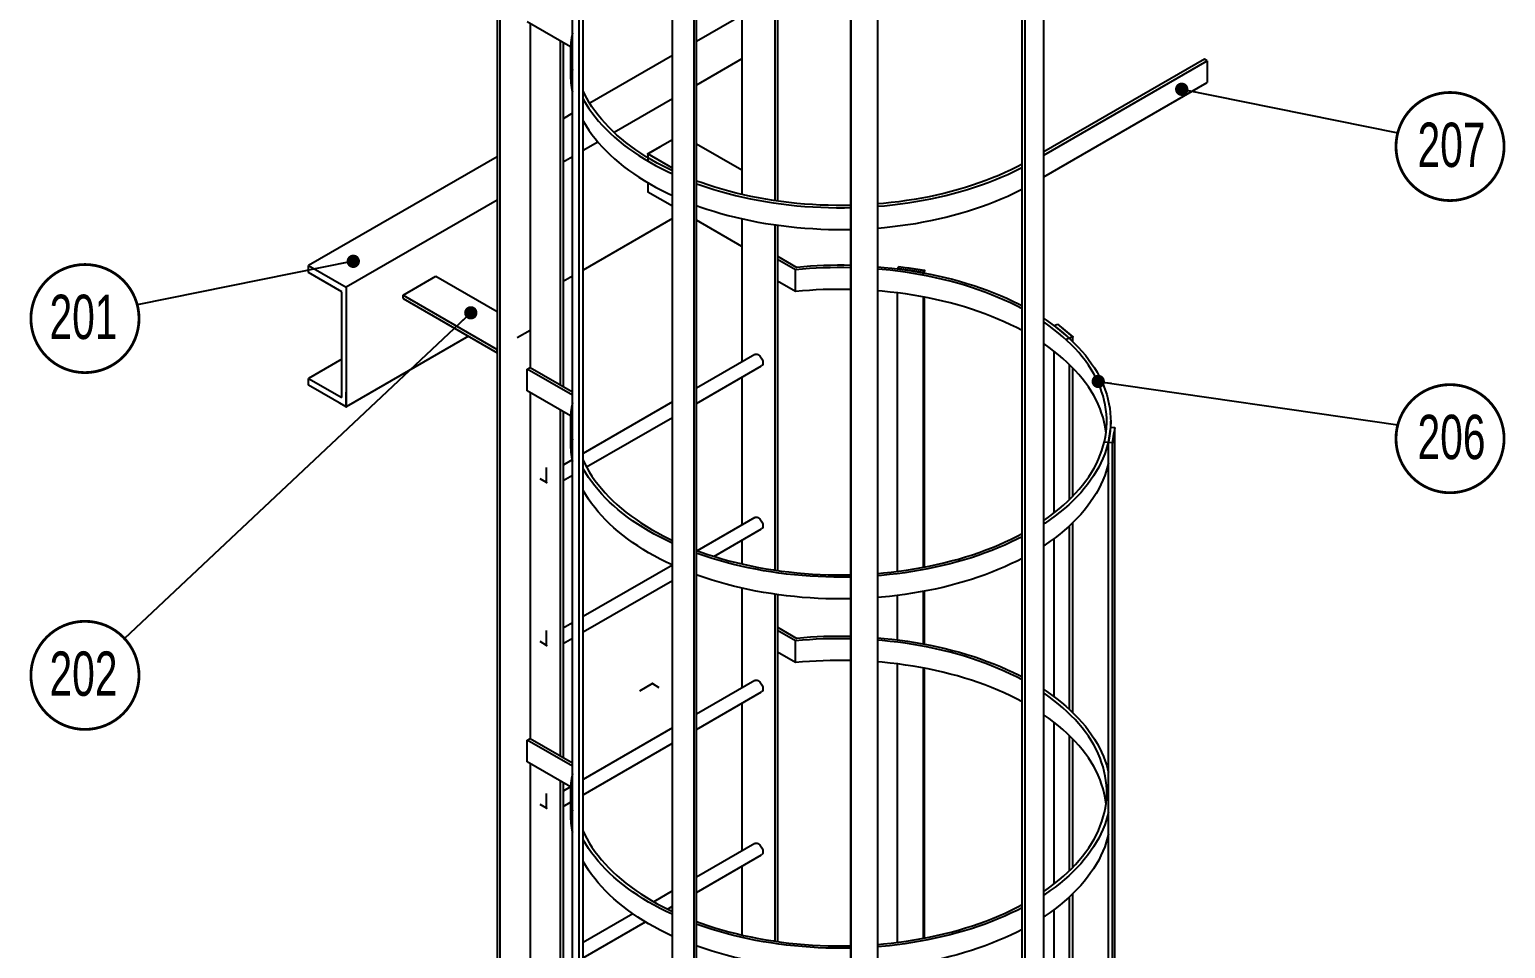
# Model space of a CAD drawing. Header units: millimetres. Extents: x 0 to 16187, y -20471 to 6290.
# Drawn here: x 10979.2 to 11145.6, y 3204.4 to 3308 of the extents above; entities that cross this region are included whole.
import ezdxf
from ezdxf.enums import TextEntityAlignment as Align

# ---------------------------------------------------------------- set-up
doc = ezdxf.new("R2010")
doc.units = ezdxf.units.MM
doc.header["$PDSIZE"] = -1
doc.styles.add('SLDTEXTSTYLE2', font='TXT', dxfattribs={"width": 0.686449})
doc.dimstyles.new('AM_ISO$7', dxfattribs={"dimtxt": 3.5, "dimasz": 3.5, "dimexe": 1, "dimexo": 1, "dimgap": 1.5, "dimtad": 1, "dimtoh": 1, "dimdsep": 46, "dimtxsty": 'Standard', "dimcen": 0, "dimclrd": 1, "dimclre": 1, "dimclrt": 1, "dimadec": 0, "dimazin": 2, "dimtp": 0.1, "dimtm": 0.1, "dimtfac": 0.71, "dimtdec": 3, "dimtmove": 0, "dimatfit": 3, "dimfxl": 1, "dimlwd": -1, "dimlwe": -1, "dimarcsym": 1})

msp = doc.modelspace()

# ---------------------------------------------------------------- linework, layer by layer
at = {"color": 7, "linetype": 'Continuous', "lineweight": 25}
for p, q in [((11031.92082, 3358.14998), (11031.92082, 3038.47425)), ((11032.23902, 3357.96628), (11032.23902, 3038.29056)), ((11040.39958, 3173.95554), (11040.39958, 3350.08339)), ((11041.17604, 3172.28269), (11041.17604, 3348.41054)), ((11041.6107, 3172.34993), (11041.6107, 3348.47778)), ((11093.54518, 3165.73478), (11093.54518, 3341.86263)), ((11051.68268, 3163.62047), (11051.68268, 3339.74832)), ((11091.10566, 3164.69386), (11091.10566, 3340.82171)), ((11091.42385, 3164.51017), (11091.42385, 3340.63802)), ((11054.14013, 3162.62711), (11054.14013, 3338.75496)), ((11054.39824, 3162.83991), (11054.39824, 3338.96776)), ((11071.79452, 3160.14899), (11071.79452, 3336.27684)), ((11071.83374, 3159.8902), (11071.83374, 3336.01805)), ((11074.82232, 3160.04114), (11074.82232, 3336.16899)), ((11059.49798, 3335.05372), (11059.49798, 3289.40274)), ((11063.21029, 3334.36635), (11063.21029, 3288.70392)), ((11063.52849, 3334.32122), (11063.52849, 3288.65807)), ((11035.31493, 3308.91231), (11040.20305, 3306.09045)), ((11035.63313, 3308.72861), (11035.63313, 3269.90204)), ((11058.64946, 3309.09099), (11054.39824, 3306.63682)), ((11039.02724, 3306.76923), (11039.02724, 3267.94266)), ((11039.34544, 3306.58554), (11039.34544, 3267.75897)), ((11040.18492, 3305.48379), (11040.18492, 3303.03417)), ((11051.68268, 3305.06915), (11042.3638, 3299.68948)), ((11059.49798, 3304.68239), (11054.39824, 3301.73837)), ((11111.65064, 3304.66942), (11093.54518, 3294.21736)), ((11093.54518, 3293.84997), (11111.96884, 3304.48573)), ((11111.96884, 3304.48573), (11111.65064, 3304.66942)), ((11111.96884, 3304.48573), (11111.96884, 3302.03611)), ((11093.54518, 3291.40035), (11111.96884, 3302.03611)), ((11051.68268, 3300.17071), (11045.11496, 3296.37925)), ((11040.39958, 3298.55556), (11039.34544, 3297.94702)), ((11043.27577, 3295.3175), (11041.6107, 3294.35628)), ((11051.68268, 3295.57766), (11048.89138, 3293.96628)), ((11059.49798, 3292.12937), (11054.39824, 3295.07338)), ((11031.92082, 3293.66088), (11010.65458, 3281.38414)), ((11040.39958, 3293.65711), (11039.34544, 3293.04857)), ((11051.68268, 3292.3549), (11048.89138, 3293.96628)), ((11048.89138, 3293.96628), (11048.89138, 3293.55167)), ((11048.89138, 3290.72803), (11048.89138, 3289.67945)), ((11051.68268, 3288.06807), (11048.89138, 3289.67945)), ((11031.92082, 3288.76243), (11014.89722, 3278.93492)), ((11051.68268, 3286.69778), (11041.6107, 3280.88336)), ((11059.49798, 3283.55638), (11054.39824, 3286.5004)), ((11059.49798, 3286.67367), (11059.49798, 3270.52113)), ((11059.49798, 3286.67367), (11059.49798, 3283.55638)), ((11063.21029, 3285.98631), (11063.21029, 3247.06034)), ((11063.52849, 3285.94117), (11063.52849, 3247.01449)), ((11010.65458, 3280.61863), (11010.65458, 3281.38414)), ((11010.65458, 3281.38414), (11014.89722, 3278.93492)), ((11063.52849, 3282.45431), (11065.72158, 3281.18827)), ((11065.56728, 3280.90996), (11063.52849, 3282.08693)), ((11077.06707, 3281.04377), (11077.18354, 3281.2947)), ((11077.06707, 3281.02196), (11077.06707, 3281.04377)), ((11079.96484, 3280.59553), (11077.06707, 3281.04377)), ((11077.18354, 3281.2947), (11080.08131, 3280.84646)), ((11014.41993, 3278.44495), (11010.65458, 3280.61863)), ((11021.31422, 3278.04633), (11025.02653, 3280.1894)), ((11025.02653, 3280.1894), (11031.92082, 3276.20941)), ((11040.39958, 3280.18419), (11039.34544, 3279.57565)), ((11065.56728, 3278.46034), (11063.52849, 3279.63731)), ((11065.56728, 3278.46034), (11065.56728, 3280.90996)), ((11080.08131, 3280.84646), (11079.96484, 3280.59553)), ((11079.96484, 3280.57314), (11079.96484, 3280.59553)), ((11080.08131, 3280.55135), (11080.08131, 3280.84646)), ((11014.41993, 3266.50304), (11014.41993, 3278.44495)), ((11014.89722, 3278.93492), (11014.89722, 3265.46199)), ((11021.31422, 3278.04633), (11031.92082, 3271.92327)), ((11021.31422, 3277.67888), (11021.31422, 3278.04633)), ((11021.31422, 3277.67888), (11031.92082, 3271.55582)), ((11077.06707, 3246.92432), (11077.06707, 3278.30647)), ((11079.96484, 3247.3804), (11079.96484, 3277.8504)), ((11080.08131, 3247.40255), (11080.08131, 3277.82824)), ((11024.70833, 3275.71887), (11024.70833, 3275.7195)), ((11024.70833, 3275.71887), (11031.92082, 3271.55519)), ((11094.71773, 3274.6321), (11095.08635, 3274.7811)), ((11094.71773, 3274.5973), (11094.71773, 3274.6321)), ((11096.43846, 3273.21344), (11094.71773, 3274.6321)), ((11095.08635, 3274.7811), (11096.80708, 3273.36244)), ((11028.68645, 3273.42235), (11014.89722, 3265.46199)), ((11096.80708, 3273.36244), (11096.43846, 3273.21344)), ((11096.43846, 3273.17336), (11096.43846, 3273.21344)), ((11096.80708, 3272.82479), (11096.80708, 3273.36244)), ((11031.92082, 3271.55582), (11031.92082, 3271.92327)), ((11060.97917, 3271.3762), (11054.39824, 3267.57711)), ((11094.71773, 3253.51308), (11094.71773, 3271.71771)), ((11014.41993, 3270.85041), (11010.65458, 3268.67672)), ((11035.31493, 3269.71835), (11035.63313, 3269.90204)), ((11040.39958, 3266.78304), (11035.31493, 3269.71835)), ((11035.31493, 3267.26872), (11035.31493, 3269.71835)), ((11035.63313, 3269.90204), (11040.39958, 3267.15043)), ((11054.39824, 3265.8451), (11061.72911, 3270.07712)), ((11096.43846, 3255.00606), (11096.43846, 3270.22473)), ((11096.80708, 3255.37516), (11096.80708, 3269.85564)), ((11010.65458, 3267.91122), (11010.65458, 3268.67672)), ((11010.65458, 3268.67672), (11014.41993, 3266.50304)), ((11014.89722, 3265.46199), (11010.65458, 3267.91122)), ((11059.49798, 3268.78912), (11059.49798, 3252.14896)), ((11040.20305, 3264.44687), (11035.31493, 3267.26872)), ((11035.63313, 3267.08503), (11035.63313, 3228.07474)), ((11051.68268, 3266.00945), (11041.6107, 3260.19502)), ((11039.02724, 3265.12565), (11039.02724, 3226.11536)), ((11039.34544, 3264.94196), (11039.34544, 3225.93166)), ((11040.18492, 3263.84021), (11040.18492, 3261.39059)), ((11041.99493, 3258.68483), (11051.68268, 3264.27744)), ((11100.83831, 3261.44551), (11101.09978, 3263.17079)), ((11101.08492, 3263.07272), (11101.08492, 3263.84021)), ((11101.09978, 3263.17079), (11101.54807, 3263.14814)), ((11101.54807, 3263.14814), (11101.2866, 3261.42287)), ((11101.54807, 3177.04392), (11101.54807, 3263.14814)), ((11100.83831, 3175.34128), (11100.83831, 3261.44551)), ((11101.2866, 3261.42287), (11100.83831, 3261.44551)), ((11101.2866, 3175.31864), (11101.2866, 3261.42287)), ((11040.36598, 3259.47646), (11039.34544, 3258.88731)), ((11039.34544, 3257.15531), (11040.39958, 3257.76385)), ((11060.97917, 3253.00403), (11054.47463, 3249.24904)), ((11056.36269, 3248.60699), (11061.72911, 3251.70496)), ((11096.43846, 3231.34605), (11096.43846, 3252.05744)), ((11096.80708, 3230.99748), (11096.80708, 3252.40601)), ((11059.49798, 3250.41696), (11059.49798, 3247.75916)), ((11094.71773, 3232.77), (11094.71773, 3250.63349)), ((11051.67763, 3247.63437), (11041.6107, 3241.82285)), ((11041.6107, 3240.09085), (11051.68268, 3245.90527)), ((11059.49798, 3245.03009), (11059.49798, 3233.77679)), ((11063.21029, 3244.34273), (11063.21029, 3205.23304)), ((11079.96484, 3238.74584), (11079.96484, 3244.65766)), ((11080.08131, 3238.72404), (11080.08131, 3244.67945)), ((11063.52849, 3244.29759), (11063.52849, 3205.18718)), ((11077.06707, 3239.19466), (11077.06707, 3244.20883)), ((11040.39958, 3241.12368), (11039.34544, 3240.51514)), ((11039.34544, 3238.78314), (11040.39958, 3239.39168)), ((11063.52849, 3240.62701), (11065.72158, 3239.36097)), ((11065.56728, 3239.08266), (11063.52849, 3240.25963)), ((11065.56728, 3236.63304), (11063.52849, 3237.81)), ((11065.56728, 3236.63304), (11065.56728, 3239.08266)), ((11077.06707, 3205.09702), (11077.06707, 3236.47917)), ((11079.96484, 3205.55309), (11079.96484, 3236.02309)), ((11060.97917, 3234.63186), (11054.39824, 3230.83277)), ((11080.08131, 3205.57525), (11080.08131, 3236.00094)), ((11054.39824, 3229.10077), (11061.72911, 3233.33279)), ((11059.49798, 3232.04479), (11059.49798, 3215.40462)), ((11094.71773, 3211.68578), (11094.71773, 3229.89041)), ((11035.31493, 3227.89104), (11035.63313, 3228.07474)), ((11040.39958, 3224.95574), (11035.31493, 3227.89104)), ((11035.31493, 3225.44142), (11035.31493, 3227.89104)), ((11035.63313, 3228.07474), (11040.39958, 3225.32312)), ((11051.68268, 3229.26511), (11041.6107, 3223.45068)), ((11096.43846, 3213.17876), (11096.43846, 3228.39743)), ((11096.80708, 3213.54785), (11096.80708, 3228.02833)), ((11041.6107, 3221.71868), (11051.68268, 3227.53311)), ((11040.20305, 3222.61957), (11035.31493, 3225.44142)), ((11035.63313, 3225.25773), (11035.63313, 3186.24743)), ((11039.02724, 3223.29835), (11039.02724, 3184.28805)), ((11039.34544, 3223.11466), (11039.34544, 3184.10436)), ((11040.18703, 3222.62882), (11039.34544, 3222.14298)), ((11040.18492, 3222.0129), (11040.18492, 3219.56328)), ((11039.34544, 3220.41097), (11040.18492, 3220.89559)), ((11060.97917, 3216.25969), (11054.39824, 3212.4606)), ((11054.39824, 3210.7286), (11061.72911, 3214.96062)), ((11059.49798, 3213.67262), (11059.49798, 3205.93185)), ((11051.68268, 3210.89294), (11049.57737, 3209.67758)), ((11096.43846, 3189.51875), (11096.43846, 3210.23013)), ((11096.80708, 3189.17018), (11096.80708, 3210.5787)), ((11047.22694, 3208.3207), (11041.6107, 3205.07851)), ((11051.1416, 3208.84858), (11051.68268, 3209.16094)), ((11094.71773, 3190.9427), (11094.71773, 3208.80619)), ((11041.6107, 3203.34651), (11048.64212, 3207.40566))]:
    msp.add_line(p, q, dxfattribs=at)
at = {"color": 7, "linetype": 'Continuous'}
for p, q in [((11048.89138, 3293.96628), (11050.33591, 3294.80019)), ((11048.89138, 3293.96628), (11048.89138, 3293.13224)), ((11080.08131, 3280.84646), (11078.10806, 3281.15169)), ((11080.08131, 3280.84646), (11079.81695, 3280.27689)), ((11096.80708, 3273.36244), (11095.63534, 3274.32849)), ((11035.63313, 3274.06634), (11034.1886, 3273.23243)), ((11035.63313, 3274.06634), (11035.63313, 3273.23229)), ((11096.80708, 3273.36244), (11095.97037, 3273.02423)), ((11014.89722, 3265.46199), (11014.89722, 3267.13008)), ((11014.89722, 3265.46199), (11014.17496, 3265.87895)), ((11101.2866, 3261.42287), (11100.26905, 3261.47426)), ((11101.2866, 3261.42287), (11101.46465, 3262.5977)), ((11037.48929, 3256.94977), (11037.48929, 3258.61786)), ((11037.48929, 3256.94977), (11036.76702, 3257.36673)), ((11037.48929, 3238.57761), (11037.48929, 3240.24569)), ((11037.48929, 3238.57761), (11036.76702, 3238.99456)), ((11049.42171, 3234.25903), (11047.97719, 3233.42512)), ((11049.42171, 3234.25903), (11050.14397, 3233.84207)), ((11037.48929, 3220.20544), (11037.48929, 3221.87352)), ((11037.48929, 3220.20544), (11036.76702, 3220.62239))]:
    msp.add_line(p, q, dxfattribs=at)
at = {"color": 7, "linetype": 'Continuous', "lineweight": 25, "flags": 128}
for points in [[(11051.68268, 3292.05875), (11051.29823, 3292.24271), (11050.62526, 3292.58023), (11049.96996, 3292.92915), (11049.33291, 3293.28915), (11048.71467, 3293.65992), (11048.11578, 3294.04113), (11047.53678, 3294.43244), (11046.97818, 3294.83352), (11046.44046, 3295.24399), (11045.92411, 3295.66351), (11045.42958, 3296.0917), (11044.95731, 3296.52819), (11044.50771, 3296.97258), (11044.08118, 3297.42449), (11043.6781, 3297.88351), (11043.29882, 3298.34925), (11042.94369, 3298.82128), (11042.613, 3299.2992), (11042.30706, 3299.78258), (11042.02613, 3300.271), (11041.77046, 3300.76402), (11041.6107, 3301.10267)], [(11041.6107, 3300.1678), (11041.65462, 3300.08855), (11041.94418, 3299.59534), (11042.25892, 3299.1073), (11042.59857, 3298.62485), (11042.96282, 3298.14842), (11043.35137, 3297.67843), (11043.76385, 3297.21529), (11044.19993, 3296.75941), (11044.6592, 3296.31119), (11045.14127, 3295.87101), (11045.64572, 3295.43927), (11046.1721, 3295.01635), (11046.71994, 3294.60262), (11047.28878, 3294.19843), (11047.87811, 3293.80415), (11048.48741, 3293.42013), (11049.11615, 3293.04668), (11049.76378, 3292.68416), (11050.42972, 3292.33287), (11051.1134, 3291.99312), (11051.68268, 3291.72525)], [(11041.6107, 3297.71818), (11041.65462, 3297.63893), (11041.94418, 3297.14572), (11042.25892, 3296.65767), (11042.59857, 3296.17523), (11042.96282, 3295.6988), (11043.35137, 3295.22881), (11043.76385, 3294.76567), (11044.19993, 3294.30979), (11044.6592, 3293.86156), (11045.14127, 3293.42139), (11045.64572, 3292.98965), (11046.1721, 3292.56673), (11046.71994, 3292.153), (11047.28878, 3291.74881), (11047.87811, 3291.35453), (11048.48741, 3290.9705), (11049.11615, 3290.59706), (11049.76378, 3290.23454), (11050.42972, 3289.88325), (11051.1134, 3289.5435), (11051.68268, 3289.27563)], [(11091.10566, 3292.82356), (11090.55063, 3292.53189), (11089.87521, 3292.196), (11089.18281, 3291.87184), (11088.47403, 3291.55971), (11087.74949, 3291.25987), (11087.00984, 3290.97259), (11086.25573, 3290.69812), (11085.48783, 3290.43671), (11084.70682, 3290.18859), (11083.91338, 3289.95397), (11083.10821, 3289.73307), (11082.29203, 3289.52607), (11081.46555, 3289.33317), (11080.62951, 3289.15452), (11079.78465, 3288.9903), (11078.9317, 3288.84064), (11078.07143, 3288.70568), (11077.2046, 3288.58553), (11076.33196, 3288.4803), (11075.45429, 3288.39009), (11074.82232, 3288.33469)], [(11071.79452, 3288.1781), (11071.01773, 3288.16657), (11070.12626, 3288.16765), (11069.23524, 3288.18402), (11068.34546, 3288.21566), (11067.45769, 3288.26256), (11066.57274, 3288.32466), (11065.69137, 3288.40191), (11064.81436, 3288.49425), (11063.94249, 3288.60159), (11063.07654, 3288.72383), (11062.21726, 3288.86088), (11061.36541, 3289.0126), (11060.52175, 3289.17887), (11059.68701, 3289.35954), (11058.86195, 3289.55444), (11058.04728, 3289.76341), (11057.24372, 3289.98627), (11056.45199, 3290.2228), (11055.67278, 3290.47281), (11054.90679, 3290.73608), (11054.39824, 3290.92091)], [(11074.82232, 3288.07238), (11075.58352, 3288.13907), (11076.47135, 3288.2313), (11077.35406, 3288.33868), (11078.23088, 3288.4611), (11079.10103, 3288.59847), (11079.96375, 3288.75066), (11080.81828, 3288.91753), (11081.66387, 3289.09894), (11082.49978, 3289.29473), (11083.32528, 3289.50473), (11084.13964, 3289.72875), (11084.94215, 3289.96661), (11085.73211, 3290.21808), (11086.50881, 3290.48295), (11087.27158, 3290.76098), (11088.01974, 3291.05194), (11088.75265, 3291.35556), (11089.46966, 3291.67159), (11090.17014, 3291.99973), (11090.85347, 3292.33971), (11091.10566, 3292.47045)], [(11054.39824, 3290.61291), (11054.77627, 3290.47757), (11055.55325, 3290.21297), (11056.34345, 3289.96176), (11057.1462, 3289.72418), (11057.96079, 3289.50043), (11058.78651, 3289.29071), (11059.62262, 3289.0952), (11060.46839, 3288.91408), (11061.32309, 3288.7475), (11062.18597, 3288.59561), (11063.05626, 3288.45853), (11063.93319, 3288.33641), (11064.81602, 3288.22933), (11065.70395, 3288.13739), (11066.5962, 3288.06068), (11067.492, 3287.99926), (11068.39056, 3287.95319), (11069.29109, 3287.92251), (11070.1928, 3287.90723), (11071.0949, 3287.90738), (11071.79452, 3287.91813)], [(11074.82232, 3285.62276), (11075.58352, 3285.68944), (11076.47135, 3285.78168), (11077.35406, 3285.88906), (11078.23088, 3286.01148), (11079.10103, 3286.14885), (11079.96375, 3286.30103), (11080.81828, 3286.4679), (11081.66387, 3286.64932), (11082.49978, 3286.84511), (11083.32528, 3287.05511), (11084.13964, 3287.27913), (11084.94215, 3287.51698), (11085.73211, 3287.76846), (11086.50881, 3288.03333), (11087.27158, 3288.31136), (11088.01974, 3288.60232), (11088.75265, 3288.90594), (11089.46966, 3289.22197), (11090.17014, 3289.55011), (11090.85347, 3289.89009), (11091.10566, 3290.02083)], [(11054.39824, 3288.16329), (11054.77627, 3288.02795), (11055.55325, 3287.76334), (11056.34345, 3287.51214), (11057.1462, 3287.27456), (11057.96079, 3287.05081), (11058.78651, 3286.84109), (11059.62262, 3286.64558), (11060.46839, 3286.46446), (11061.32309, 3286.29788), (11062.18597, 3286.14598), (11063.05626, 3286.00891), (11063.93319, 3285.88678), (11064.81602, 3285.77971), (11065.70395, 3285.68777), (11066.5962, 3285.61106), (11067.492, 3285.54964), (11068.39056, 3285.50357), (11069.29109, 3285.47288), (11070.1928, 3285.45761), (11071.0949, 3285.45776), (11071.79452, 3285.46851)], [(11074.82232, 3281.25161), (11075.54388, 3281.18868), (11076.42675, 3281.0977), (11077.30459, 3280.99175), (11078.17665, 3280.87093), (11079.04216, 3280.73533), (11079.90038, 3280.58507), (11080.75057, 3280.42029), (11081.59198, 3280.24113), (11082.42388, 3280.04774), (11083.24556, 3279.84029), (11084.0563, 3279.61896), (11084.8554, 3279.38395), (11085.64216, 3279.13545), (11086.4159, 3278.87368), (11087.17596, 3278.59887), (11087.92167, 3278.31127), (11088.65238, 3278.0111), (11089.36746, 3277.69865), (11090.0663, 3277.37418), (11090.74827, 3277.03796), (11091.10566, 3276.85355)], [(11091.10566, 3276.50044), (11090.45633, 3276.84023), (11089.77848, 3277.17448), (11089.08373, 3277.49695), (11088.37269, 3277.80737), (11087.64598, 3278.10545), (11086.90425, 3278.39094), (11086.14815, 3278.66357), (11085.37836, 3278.92312), (11084.59555, 3279.16935), (11083.80041, 3279.40205), (11082.99364, 3279.621), (11082.17596, 3279.82602), (11081.34809, 3280.01692), (11080.51076, 3280.19353), (11079.66471, 3280.35571), (11078.81069, 3280.5033), (11077.94945, 3280.63618), (11077.08174, 3280.75423), (11076.20835, 3280.85734), (11075.33003, 3280.94543), (11074.82232, 3280.9893)], [(11091.10566, 3274.05082), (11090.45633, 3274.3906), (11089.77848, 3274.72485), (11089.08373, 3275.04733), (11088.37269, 3275.35775), (11087.64598, 3275.65583), (11086.90425, 3275.94131), (11086.14815, 3276.21395), (11085.37836, 3276.4735), (11084.59555, 3276.71973), (11083.80041, 3276.95242), (11082.99364, 3277.17138), (11082.17596, 3277.37639), (11081.34809, 3277.56729), (11080.51076, 3277.74391), (11079.66471, 3277.90609), (11078.81069, 3278.05368), (11077.94945, 3278.18656), (11077.08174, 3278.30461), (11076.20835, 3278.40772), (11075.33003, 3278.49581), (11074.82232, 3278.53968)], [(11093.54518, 3275.41943), (11093.88517, 3275.19134), (11094.45414, 3274.79115), (11095.00245, 3274.38146), (11095.52962, 3273.96262), (11096.03519, 3273.53501), (11096.51873, 3273.09898), (11096.97982, 3272.65493), (11097.41806, 3272.20322), (11097.83307, 3271.74427), (11098.22448, 3271.27845), (11098.59196, 3270.80619), (11098.93519, 3270.32788), (11099.25387, 3269.84395), (11099.54772, 3269.3548), (11099.8165, 3268.86088), (11100.05996, 3268.3626), (11100.2779, 3267.86039), (11100.47012, 3267.3547), (11100.63647, 3266.84596), (11100.77679, 3266.33461), (11100.89096, 3265.8211), (11100.97889, 3265.30587), (11101.04049, 3264.78937), (11101.07573, 3264.27204), (11101.08455, 3263.75434), (11101.06697, 3263.23672), (11101.02298, 3262.71962), (11100.95264, 3262.20349), (11100.85599, 3261.68878), (11100.73314, 3261.17594), (11100.58417, 3260.6654), (11100.40922, 3260.15763), (11100.20845, 3259.65304), (11099.98203, 3259.15209), (11099.73014, 3258.65521), (11099.45302, 3258.16282), (11099.1509, 3257.67536), (11098.82405, 3257.19324), (11098.47274, 3256.71689), (11098.09729, 3256.24672), (11097.69801, 3255.78314), (11097.27526, 3255.32654), (11096.8294, 3254.87734), (11096.36082, 3254.4359), (11095.86992, 3254.00262), (11095.35713, 3253.57788), (11094.8229, 3253.16204), (11094.26768, 3252.75546), (11093.69197, 3252.3585), (11093.54518, 3252.26098)], [(11093.54518, 3252.65929), (11093.65254, 3252.73302), (11094.21405, 3253.13274), (11094.75474, 3253.54191), (11095.27414, 3253.96017), (11095.77178, 3254.38716), (11096.24722, 3254.8225), (11096.70004, 3255.2658), (11097.12985, 3255.71667), (11097.53626, 3256.17472), (11097.91892, 3256.63953), (11098.27749, 3257.1107), (11098.61164, 3257.58782), (11098.9211, 3258.07045), (11099.20557, 3258.55818), (11099.46482, 3259.05057), (11099.69861, 3259.5472), (11099.90673, 3260.04761), (11100.08901, 3260.55137), (11100.24528, 3261.05804), (11100.3754, 3261.56717), (11100.47926, 3262.0783), (11100.55677, 3262.59098), (11100.60785, 3263.10477), (11100.63247, 3263.61921), (11100.6306, 3264.13385), (11100.60225, 3264.64822), (11100.54743, 3265.16188), (11100.4662, 3265.67438), (11100.35862, 3266.18525), (11100.2248, 3266.69406), (11100.06485, 3267.20034), (11099.87891, 3267.70366), (11099.66716, 3268.20357), (11099.42976, 3268.69962), (11099.16694, 3269.19138), (11098.87892, 3269.67842), (11098.56596, 3270.1603), (11098.22834, 3270.6366), (11097.86636, 3271.1069), (11097.48032, 3271.57078), (11097.07059, 3272.02784), (11096.6375, 3272.47766), (11096.18146, 3272.91986), (11095.70286, 3273.35404), (11095.20213, 3273.77982), (11094.6797, 3274.19683), (11094.13604, 3274.60469), (11093.57162, 3275.00304), (11093.54518, 3275.02113)], [(11060.97917, 3271.3762), (11061.04652, 3271.4031), (11061.13383, 3271.41091), (11061.22911, 3271.39398), (11061.3289, 3271.35294), (11061.42961, 3271.28926), (11061.52759, 3271.20525), (11061.6193, 3271.10394), (11061.70143, 3270.989), (11061.77101, 3270.86457), (11061.82552, 3270.73516), (11061.86299, 3270.60544), (11061.88207, 3270.48011), (11061.88207, 3270.36368), (11061.86299, 3270.26037), (11061.82552, 3270.17392), (11061.77101, 3270.10744), (11061.72911, 3270.07712)], [(11100.5598, 3262.6154), (11100.54743, 3262.71226), (11100.4662, 3263.22476), (11100.35862, 3263.73563), (11100.2248, 3264.24444), (11100.06485, 3264.75072), (11099.87891, 3265.25404), (11099.66716, 3265.75394), (11099.42976, 3266.25), (11099.16694, 3266.74176), (11098.87892, 3267.22879), (11098.56596, 3267.71068), (11098.22834, 3268.18698), (11097.86636, 3268.65728), (11097.48032, 3269.12116), (11097.07059, 3269.57821), (11096.6375, 3270.02804), (11096.18146, 3270.47024), (11095.70286, 3270.90442), (11095.20213, 3271.3302), (11094.6797, 3271.74721), (11094.13604, 3272.15506), (11093.57162, 3272.55342), (11093.54518, 3272.5715)], [(11041.6107, 3259.45909), (11041.77046, 3259.12043), (11042.02613, 3258.62742), (11042.30706, 3258.139), (11042.613, 3257.65562), (11042.94369, 3257.1777), (11043.29882, 3256.70567), (11043.6781, 3256.23993), (11044.08118, 3255.78091), (11044.50771, 3255.329), (11044.95731, 3254.88461), (11045.42958, 3254.44812), (11045.92411, 3254.01993), (11046.44046, 3253.60041), (11046.97818, 3253.18993), (11047.53678, 3252.78886), (11048.11578, 3252.39755), (11048.71467, 3252.01634), (11049.33291, 3251.64557), (11049.96996, 3251.28557), (11050.62526, 3250.93665), (11051.29823, 3250.59913), (11051.68268, 3250.41516)], [(11051.68268, 3250.08167), (11051.66528, 3250.08966), (11050.97205, 3250.41812), (11050.29588, 3250.75822), (11049.63735, 3251.10967), (11048.99704, 3251.47217), (11048.3755, 3251.84539), (11047.77326, 3252.22901), (11047.19086, 3252.62271), (11046.62879, 3253.02614), (11046.08754, 3253.43895), (11045.56759, 3253.86078), (11045.06939, 3254.29127), (11044.59336, 3254.73004), (11044.13991, 3255.17671), (11043.70946, 3255.6309), (11043.30235, 3256.09221), (11042.91896, 3256.56024), (11042.55961, 3257.03458), (11042.22461, 3257.51483), (11041.91426, 3258.00057), (11041.62882, 3258.49137), (11041.6107, 3258.52422)], [(11100.83831, 3259.15793), (11100.73314, 3258.72631), (11100.58417, 3258.21578), (11100.40922, 3257.708), (11100.20845, 3257.20342), (11099.98203, 3256.70247), (11099.73014, 3256.20558), (11099.45302, 3255.7132), (11099.1509, 3255.22573), (11098.82405, 3254.74362), (11098.47274, 3254.26727), (11098.09729, 3253.7971), (11097.69801, 3253.33352), (11097.27526, 3252.87692), (11096.8294, 3252.42771), (11096.36082, 3251.98628), (11095.86992, 3251.553), (11095.35713, 3251.12826), (11094.8229, 3250.71242), (11094.26768, 3250.30584), (11093.69197, 3249.90888), (11093.54518, 3249.81136)], [(11051.67763, 3247.63437), (11051.66528, 3247.64004), (11050.97205, 3247.9685), (11050.29588, 3248.3086), (11049.63735, 3248.66005), (11048.99704, 3249.02254), (11048.3755, 3249.39576), (11047.77326, 3249.77939), (11047.19086, 3250.17309), (11046.62879, 3250.57652), (11046.08754, 3250.98932), (11045.56759, 3251.41116), (11045.06939, 3251.84164), (11044.59336, 3252.28041), (11044.13991, 3252.72709), (11043.70946, 3253.18128), (11043.30235, 3253.64259), (11042.91896, 3254.11062), (11042.55961, 3254.58496), (11042.22461, 3255.06521), (11041.91426, 3255.55094), (11041.62882, 3256.04175), (11041.6107, 3256.0746)], [(11060.97917, 3253.00403), (11061.04652, 3253.03093), (11061.13383, 3253.03874), (11061.22911, 3253.02181), (11061.3289, 3252.98077), (11061.42961, 3252.91709), (11061.52759, 3252.83308), (11061.6193, 3252.73178), (11061.70143, 3252.61683), (11061.77101, 3252.4924), (11061.82552, 3252.36299), (11061.86299, 3252.23328), (11061.88207, 3252.10794), (11061.88207, 3251.99151), (11061.86299, 3251.88821), (11061.82552, 3251.80175), (11061.77101, 3251.73528), (11061.72911, 3251.70496)], [(11074.82232, 3246.69111), (11075.45429, 3246.74651), (11076.33196, 3246.83672), (11077.2046, 3246.94195), (11078.07143, 3247.0621), (11078.9317, 3247.19706), (11079.78465, 3247.34672), (11080.62951, 3247.51094), (11081.46555, 3247.68959), (11082.29203, 3247.88249), (11083.10821, 3248.08949), (11083.91338, 3248.31039), (11084.70682, 3248.54501), (11085.48783, 3248.79313), (11086.25573, 3249.05454), (11087.00984, 3249.32901), (11087.74949, 3249.61629), (11088.47403, 3249.91613), (11089.18281, 3250.22826), (11089.87521, 3250.55242), (11090.55063, 3250.88831), (11091.10566, 3251.17997)], [(11091.10566, 3250.82687), (11090.52398, 3250.52965), (11089.83634, 3250.1973), (11089.13205, 3249.87678), (11088.41171, 3249.56838), (11087.67596, 3249.27235), (11086.92542, 3248.98896), (11086.16075, 3248.71845), (11085.38261, 3248.46106), (11084.59168, 3248.21701), (11083.78864, 3247.98652), (11082.9742, 3247.76977), (11082.14905, 3247.56697), (11081.31391, 3247.37828), (11080.46951, 3247.20387), (11079.61658, 3247.04389), (11078.75585, 3246.89848), (11077.88808, 3246.76777), (11077.01403, 3246.65187), (11076.13443, 3246.55087), (11075.25007, 3246.46488), (11074.82232, 3246.4288)], [(11054.39824, 3249.27733), (11054.90679, 3249.0925), (11055.67278, 3248.82923), (11056.45199, 3248.57922), (11057.24372, 3248.34268), (11058.04728, 3248.11983), (11058.86195, 3247.91086), (11059.68701, 3247.71596), (11060.52175, 3247.53529), (11061.36541, 3247.36902), (11062.21726, 3247.2173), (11063.07654, 3247.08025), (11063.94249, 3246.95801), (11064.81436, 3246.85067), (11065.69137, 3246.75833), (11066.57274, 3246.68108), (11067.45769, 3246.61898), (11068.34546, 3246.57208), (11069.23524, 3246.54044), (11070.12626, 3246.52407), (11071.01773, 3246.52299), (11071.79452, 3246.53452)], [(11071.79452, 3246.27455), (11071.6803, 3246.27216), (11070.78365, 3246.26201), (11069.88687, 3246.2671), (11068.99074, 3246.28744), (11068.09604, 3246.32301), (11067.20354, 3246.37377), (11066.31402, 3246.43968), (11065.42824, 3246.52068), (11064.54698, 3246.61671), (11063.671, 3246.72768), (11062.80106, 3246.85349), (11061.93792, 3246.99404), (11061.08232, 3247.1492), (11060.23501, 3247.31884), (11059.39672, 3247.50281), (11058.56817, 3247.70095), (11057.7501, 3247.91309), (11056.9432, 3248.13905), (11056.14818, 3248.37863), (11055.36572, 3248.63162), (11054.59651, 3248.8978), (11054.39824, 3248.96933)], [(11091.10566, 3248.37724), (11090.52398, 3248.08003), (11089.83634, 3247.74768), (11089.13205, 3247.42716), (11088.41171, 3247.11875), (11087.67596, 3246.82273), (11086.92542, 3246.53934), (11086.16075, 3246.26883), (11085.38261, 3246.01144), (11084.59168, 3245.76739), (11083.78864, 3245.5369), (11082.9742, 3245.32015), (11082.14905, 3245.11734), (11081.31391, 3244.92866), (11080.46951, 3244.75425), (11079.61658, 3244.59427), (11078.75585, 3244.44886), (11077.88808, 3244.31815), (11077.01403, 3244.20224), (11076.13443, 3244.10125), (11075.25007, 3244.01525), (11074.82232, 3243.97918)], [(11071.79452, 3243.82493), (11071.6803, 3243.82254), (11070.78365, 3243.81238), (11069.88687, 3243.81748), (11068.99074, 3243.83782), (11068.09604, 3243.87338), (11067.20354, 3243.92414), (11066.31402, 3243.99005), (11065.42824, 3244.07106), (11064.54698, 3244.16709), (11063.671, 3244.27806), (11062.80106, 3244.40387), (11061.93792, 3244.54442), (11061.08232, 3244.69958), (11060.23501, 3244.86922), (11059.39672, 3245.05319), (11058.56817, 3245.25133), (11057.7501, 3245.46347), (11056.9432, 3245.68943), (11056.14818, 3245.929), (11055.36572, 3246.18199), (11054.59651, 3246.44818), (11054.39824, 3246.51971)], [(11074.82232, 3239.42431), (11075.54388, 3239.36138), (11076.42675, 3239.2704), (11077.30459, 3239.16445), (11078.17665, 3239.04362), (11079.04216, 3238.90802), (11079.90038, 3238.75777), (11080.75057, 3238.59299), (11081.59198, 3238.41382), (11082.42388, 3238.22043), (11083.24556, 3238.01298), (11084.0563, 3237.79166), (11084.8554, 3237.55664), (11085.64216, 3237.30814), (11086.4159, 3237.04638), (11087.17596, 3236.77157), (11087.92167, 3236.48396), (11088.65238, 3236.1838), (11089.36746, 3235.87135), (11090.0663, 3235.54687), (11090.74827, 3235.21066), (11091.10566, 3235.02625)], [(11091.10566, 3234.67314), (11090.45633, 3235.01292), (11089.77848, 3235.34717), (11089.08373, 3235.66965), (11088.37269, 3235.98007), (11087.64598, 3236.27815), (11086.90425, 3236.56363), (11086.14815, 3236.83627), (11085.37836, 3237.09582), (11084.59555, 3237.34205), (11083.80041, 3237.57474), (11082.99364, 3237.79369), (11082.17596, 3237.99871), (11081.34809, 3238.18961), (11080.51076, 3238.36623), (11079.66471, 3238.52841), (11078.81069, 3238.676), (11077.94945, 3238.80888), (11077.08174, 3238.92693), (11076.20835, 3239.03004), (11075.33003, 3239.11812), (11074.82232, 3239.162)], [(11091.10566, 3232.22352), (11090.45633, 3232.5633), (11089.77848, 3232.89755), (11089.08373, 3233.22003), (11088.37269, 3233.53044), (11087.64598, 3233.82853), (11086.90425, 3234.11401), (11086.14815, 3234.38665), (11085.37836, 3234.6462), (11084.59555, 3234.89243), (11083.80041, 3235.12512), (11082.99364, 3235.34407), (11082.17596, 3235.54909), (11081.34809, 3235.73999), (11080.51076, 3235.91661), (11079.66471, 3236.07878), (11078.81069, 3236.22638), (11077.94945, 3236.35926), (11077.08174, 3236.4773), (11076.20835, 3236.58042), (11075.33003, 3236.6685), (11074.82232, 3236.71238)], [(11060.97917, 3234.63186), (11061.04652, 3234.65876), (11061.13383, 3234.66657), (11061.22911, 3234.64965), (11061.3289, 3234.6086), (11061.42961, 3234.54493), (11061.52759, 3234.46092), (11061.6193, 3234.35961), (11061.70143, 3234.24466), (11061.77101, 3234.12024), (11061.82552, 3233.99083), (11061.86299, 3233.86111), (11061.88207, 3233.73577), (11061.88207, 3233.61934), (11061.86299, 3233.51604), (11061.82552, 3233.42958), (11061.77101, 3233.36311), (11061.72911, 3233.33279)], [(11093.54518, 3233.59213), (11093.88517, 3233.36403), (11094.45414, 3232.96384), (11095.00245, 3232.55415), (11095.52962, 3232.13532), (11096.03519, 3231.7077), (11096.51873, 3231.27168), (11096.97982, 3230.82762), (11097.41806, 3230.37592), (11097.83307, 3229.91696), (11098.22448, 3229.45115), (11098.59196, 3228.97889), (11098.93519, 3228.50058), (11099.25387, 3228.01664), (11099.54772, 3227.5275), (11099.8165, 3227.03357), (11100.05996, 3226.53529), (11100.2779, 3226.03309), (11100.47012, 3225.5274), (11100.63647, 3225.01865), (11100.77679, 3224.50731), (11100.83831, 3224.24556)], [(11093.54518, 3210.83199), (11093.65254, 3210.90572), (11094.21405, 3211.30543), (11094.75474, 3211.71461), (11095.27414, 3212.13287), (11095.77178, 3212.55986), (11096.24722, 3212.9952), (11096.70004, 3213.4385), (11097.12985, 3213.88937), (11097.53626, 3214.34741), (11097.91892, 3214.81223), (11098.27749, 3215.2834), (11098.61164, 3215.76051), (11098.9211, 3216.24315), (11099.20557, 3216.73088), (11099.46482, 3217.22327), (11099.69861, 3217.71989), (11099.90673, 3218.22031), (11100.08901, 3218.72407), (11100.24528, 3219.23074), (11100.3754, 3219.73986), (11100.47926, 3220.25099), (11100.55677, 3220.76368), (11100.60785, 3221.27747), (11100.63247, 3221.79191), (11100.6306, 3222.30654), (11100.60225, 3222.82092), (11100.54743, 3223.33458), (11100.4662, 3223.84708), (11100.35862, 3224.35795), (11100.2248, 3224.86676), (11100.06485, 3225.37304), (11099.87891, 3225.87636), (11099.66716, 3226.37626), (11099.42976, 3226.87232), (11099.16694, 3227.36408), (11098.87892, 3227.85111), (11098.56596, 3228.333), (11098.22834, 3228.8093), (11097.86636, 3229.27959), (11097.48032, 3229.74348), (11097.07059, 3230.20053), (11096.6375, 3230.65036), (11096.18146, 3231.09256), (11095.70286, 3231.52674), (11095.20213, 3231.95252), (11094.6797, 3232.36953), (11094.13604, 3232.77738), (11093.57162, 3233.17574), (11093.54518, 3233.19382)], [(11100.5598, 3220.78809), (11100.54743, 3220.88496), (11100.4662, 3221.39745), (11100.35862, 3221.90833), (11100.2248, 3222.41713), (11100.06485, 3222.92342), (11099.87891, 3223.42673), (11099.66716, 3223.92664), (11099.42976, 3224.42269), (11099.16694, 3224.91445), (11098.87892, 3225.40149), (11098.56596, 3225.88337), (11098.22834, 3226.35967), (11097.86636, 3226.82997), (11097.48032, 3227.29385), (11097.07059, 3227.75091), (11096.6375, 3228.20074), (11096.18146, 3228.64294), (11095.70286, 3229.07712), (11095.20213, 3229.5029), (11094.6797, 3229.9199), (11094.13604, 3230.32776), (11093.57162, 3230.72611), (11093.54518, 3230.7442)], [(11100.83831, 3219.78025), (11100.73314, 3219.34863), (11100.58417, 3218.8381), (11100.40922, 3218.33032), (11100.20845, 3217.82574), (11099.98203, 3217.32479), (11099.73014, 3216.8279), (11099.45302, 3216.33552), (11099.1509, 3215.84805), (11098.82405, 3215.36594), (11098.47274, 3214.88959), (11098.09729, 3214.41942), (11097.69801, 3213.95584), (11097.27526, 3213.49924), (11096.8294, 3213.05003), (11096.36082, 3212.6086), (11095.86992, 3212.17532), (11095.35713, 3211.75058), (11094.8229, 3211.33474), (11094.26768, 3210.92816), (11093.69197, 3210.53119), (11093.54518, 3210.43368)], [(11041.6107, 3217.63179), (11041.77046, 3217.29313), (11042.02613, 3216.80011), (11042.30706, 3216.3117), (11042.613, 3215.82832), (11042.94369, 3215.3504), (11043.29882, 3214.87836), (11043.6781, 3214.41263), (11044.08118, 3213.9536), (11044.50771, 3213.5017), (11044.95731, 3213.0573), (11045.42958, 3212.62082), (11045.92411, 3212.19263), (11046.44046, 3211.77311), (11046.97818, 3211.36263), (11047.53678, 3210.96156), (11048.11578, 3210.57024), (11048.71467, 3210.18903), (11049.33291, 3209.81826), (11049.96996, 3209.45826), (11050.62526, 3209.10935), (11051.29823, 3208.77183), (11051.68268, 3208.58786)], [(11051.68268, 3208.25437), (11051.66528, 3208.26236), (11050.97205, 3208.59082), (11050.29588, 3208.93092), (11049.63735, 3209.28237), (11048.99704, 3209.64486), (11048.3755, 3210.01808), (11047.77326, 3210.40171), (11047.19086, 3210.79541), (11046.62879, 3211.19884), (11046.08754, 3211.61164), (11045.56759, 3212.03348), (11045.06939, 3212.46396), (11044.59336, 3212.90273), (11044.13991, 3213.34941), (11043.70946, 3213.8036), (11043.30235, 3214.2649), (11042.91896, 3214.73293), (11042.55961, 3215.20728), (11042.22461, 3215.68753), (11041.91426, 3216.17326), (11041.62882, 3216.66406), (11041.6107, 3216.69692)], [(11060.97917, 3216.25969), (11061.04652, 3216.28659), (11061.13383, 3216.2944), (11061.22911, 3216.27748), (11061.3289, 3216.23644), (11061.42961, 3216.17276), (11061.52759, 3216.08875), (11061.6193, 3215.98744), (11061.70143, 3215.87249), (11061.77101, 3215.74807), (11061.82552, 3215.61866), (11061.86299, 3215.48894), (11061.88207, 3215.3636), (11061.88207, 3215.24718), (11061.86299, 3215.14387), (11061.82552, 3215.05742), (11061.77101, 3214.99094), (11061.72911, 3214.96062)], [(11100.83831, 3217.33063), (11100.73314, 3216.89901), (11100.58417, 3216.38848), (11100.40922, 3215.8807), (11100.20845, 3215.37612), (11099.98203, 3214.87517), (11099.73014, 3214.37828), (11099.45302, 3213.88589), (11099.1509, 3213.39843), (11098.82405, 3212.91632), (11098.47274, 3212.43997), (11098.09729, 3211.9698), (11097.69801, 3211.50621), (11097.27526, 3211.04962), (11096.8294, 3210.60041), (11096.36082, 3210.15898), (11095.86992, 3209.7257), (11095.35713, 3209.30096), (11094.8229, 3208.88511), (11094.26768, 3208.47854), (11093.69197, 3208.08157), (11093.54518, 3207.98406)], [(11051.68268, 3205.80475), (11051.66528, 3205.81274), (11050.97205, 3206.1412), (11050.29588, 3206.4813), (11049.63735, 3206.83275), (11048.99704, 3207.19524), (11048.3755, 3207.56846), (11047.77326, 3207.95209), (11047.19086, 3208.34578), (11046.62879, 3208.74921), (11046.08754, 3209.16202), (11045.56759, 3209.58385), (11045.06939, 3210.01434), (11044.59336, 3210.45311), (11044.13991, 3210.89978), (11043.70946, 3211.35397), (11043.30235, 3211.81528), (11042.91896, 3212.28331), (11042.55961, 3212.75766), (11042.22461, 3213.23791), (11041.91426, 3213.72364), (11041.62882, 3214.21444), (11041.6107, 3214.24729)], [(11074.82232, 3204.86381), (11075.45429, 3204.91921), (11076.33196, 3205.00942), (11077.2046, 3205.11464), (11078.07143, 3205.23479), (11078.9317, 3205.36976), (11079.78465, 3205.51942), (11080.62951, 3205.68364), (11081.46555, 3205.86228), (11082.29203, 3206.05519), (11083.10821, 3206.26218), (11083.91338, 3206.48309), (11084.70682, 3206.7177), (11085.48783, 3206.96583), (11086.25573, 3207.22724), (11087.00984, 3207.5017), (11087.74949, 3207.78898), (11088.47403, 3208.08882), (11089.18281, 3208.40096), (11089.87521, 3208.72511), (11090.55063, 3209.061), (11091.10566, 3209.35267)], [(11091.10566, 3208.99956), (11090.52398, 3208.70235), (11089.83634, 3208.37), (11089.13205, 3208.04948), (11088.41171, 3207.74107), (11087.67596, 3207.44505), (11086.92542, 3207.16166), (11086.16075, 3206.89115), (11085.38261, 3206.63376), (11084.59168, 3206.38971), (11083.78864, 3206.15921), (11082.9742, 3205.94247), (11082.14905, 3205.73966), (11081.31391, 3205.55098), (11080.46951, 3205.37657), (11079.61658, 3205.21659), (11078.75585, 3205.07118), (11077.88808, 3204.94047), (11077.01403, 3204.82456), (11076.13443, 3204.72357), (11075.25007, 3204.63757), (11074.82232, 3204.6015)], [(11054.39824, 3207.45002), (11054.90679, 3207.2652), (11055.67278, 3207.00193), (11056.45199, 3206.75192), (11057.24372, 3206.51538), (11058.04728, 3206.29253), (11058.86195, 3206.08356), (11059.68701, 3205.88865), (11060.52175, 3205.70799), (11061.36541, 3205.54172), (11062.21726, 3205.39), (11063.07654, 3205.25295), (11063.94249, 3205.1307), (11064.81436, 3205.02336), (11065.69137, 3204.93103), (11066.57274, 3204.85377), (11067.45769, 3204.79167), (11068.34546, 3204.74478), (11069.23524, 3204.71313), (11070.12626, 3204.69676), (11071.01773, 3204.69568), (11071.79452, 3204.70722)], [(11071.79452, 3204.44725), (11071.6803, 3204.44486), (11070.78365, 3204.4347), (11069.88687, 3204.4398), (11068.99074, 3204.46014), (11068.09604, 3204.4957), (11067.20354, 3204.54646), (11066.31402, 3204.61237), (11065.42824, 3204.69338), (11064.54698, 3204.78941), (11063.671, 3204.90038), (11062.80106, 3205.02619), (11061.93792, 3205.16674), (11061.08232, 3205.3219), (11060.23501, 3205.49154), (11059.39672, 3205.67551), (11058.56817, 3205.87365), (11057.7501, 3206.08579), (11056.9432, 3206.31175), (11056.14818, 3206.55132), (11055.36572, 3206.80431), (11054.59651, 3207.07049), (11054.39824, 3207.14203)], [(11091.10566, 3206.54994), (11090.52398, 3206.25273), (11089.83634, 3205.92038), (11089.13205, 3205.59986), (11088.41171, 3205.29145), (11087.67596, 3204.99542), (11086.92542, 3204.71204), (11086.16075, 3204.44153), (11085.38261, 3204.18414), (11084.59168, 3203.94009), (11083.78864, 3203.70959), (11082.9742, 3203.49285), (11082.14905, 3203.29004), (11081.31391, 3203.10135), (11080.46951, 3202.92694), (11079.61658, 3202.76697), (11078.75585, 3202.62156), (11077.88808, 3202.49084), (11077.01403, 3202.37494), (11076.13443, 3202.27395), (11075.25007, 3202.18795), (11074.82232, 3202.15188)], [(11071.79452, 3201.99762), (11071.6803, 3201.99523), (11070.78365, 3201.98508), (11069.88687, 3201.99018), (11068.99074, 3202.01052), (11068.09604, 3202.04608), (11067.20354, 3202.09684), (11066.31402, 3202.16275), (11065.42824, 3202.24376), (11064.54698, 3202.33978), (11063.671, 3202.45075), (11062.80106, 3202.57657), (11061.93792, 3202.71711), (11061.08232, 3202.87227), (11060.23501, 3203.04191), (11059.39672, 3203.22588), (11058.56817, 3203.42403), (11057.7501, 3203.63617), (11056.9432, 3203.86212), (11056.14818, 3204.1017), (11055.36572, 3204.35469), (11054.59651, 3204.62087), (11054.39824, 3204.6924)]]:
    msp.add_lwpolyline(points, dxfattribs=at)
at = {"color": 4}
for points in [[(11145.42823, 3294.80752, 0.3125, 0.3125, 1), (11133.24073, 3294.80752, 0.3125, 0.3125, 1)], [(10979.3651, 3275.41388, 0.3125, 0.3125, -1), (10991.5526, 3275.41388, 0.3125, 0.3125, -1)], [(11145.42823, 3261.87372, 0.3125, 0.3125, 1), (11133.24073, 3261.87372, 0.3125, 0.3125, 1)]]:
    msp.add_lwpolyline(points, format="xyseb", close=True, dxfattribs=at)
at = {"color": 2}
msp.add_lwpolyline([(10979.3651, 3235.19396, 0.3125, 0.3125, -1), (10991.5526, 3235.19396, 0.3125, 0.3125, -1)], format="xyseb", close=True, dxfattribs=at)
at = {"color": 7, "linetype": 'Continuous', "lineweight": 25}
for centre, radius, start, end in [((11050.42325, 3305.48379), 10.23794, 168.2573006, 191.7426994), ((11050.47167, 3303.04111), 10.28676, 180.0386737, 191.7256749), ((11070.63327, 3229.49702), 51.66193, 88.7120089, 95.6274928), ((11070.63379, 3228.94645), 52.47226, 88.7324747, 95.3716373), ((11070.63327, 3227.0474), 51.66193, 88.7120089, 95.6274928), ((11050.42299, 3263.84021), 10.23768, 168.2569988, 191.7430012), ((11050.4582, 3261.39614), 10.27328, 180.030981, 191.7333676), ((11070.63379, 3187.11915), 52.47226, 88.7324747, 95.3716373), ((11070.63327, 3187.66972), 51.66193, 88.7120089, 95.6274928), ((11070.63327, 3185.2201), 51.66193, 88.7120089, 95.6274928), ((11050.42299, 3222.0129), 10.23768, 168.2569988, 191.7430012), ((11050.4582, 3219.56884), 10.27328, 180.030981, 191.7333676)]:
    msp.add_arc(centre, radius, start, end, dxfattribs=at)
at = {"color": 7, "linetype": 'Continuous'}
for p in [(11048.89138, 3293.96628), (11080.08131, 3280.84646), (11035.63313, 3274.06634), (11096.80708, 3273.36244), (11014.89722, 3265.46199), (11101.2866, 3261.42287), (11037.48929, 3256.94977), (11037.48929, 3238.57761), (11049.42171, 3234.25903), (11037.48929, 3220.20544)]:
    msp.add_point(p, dxfattribs=at)

# ---------------------------------------------------------------- texts
at = {"color": 4, "style": 'SLDTEXTSTYLE2', "width": 0.686449}
for s, p in [('207', (11139.50096, 3295.00049)), ('201', (10985.29238, 3275.60685)), ('206', (11139.50096, 3262.06669))]:
    msp.add_text(s, height=5, dxfattribs=at).set_placement(p, align=Align.MIDDLE_CENTER)
at = {"color": 2, "style": 'SLDTEXTSTYLE2', "width": 0.686449}
msp.add_text('202', height=5, dxfattribs=at).set_placement((10985.29238, 3235.38693), align=Align.MIDDLE_CENTER)

# ---------------------------------------------------------------- leaders
at = {"color": 2}
for points in [[(11109.08769, 3301.26308), (11133.44215, 3296.36128)], [(11028.95291, 3276.06098), (10989.89982, 3239.36669)]]:
    msp.add_leader(points, dimstyle='AM_ISO$7', override={"dimasz": 1.5, "dimldrblk": 'Dot'}, dxfattribs=at)
at = {"color": 4}
for points in [[(11015.70564, 3281.86944), (10991.35119, 3276.96764)], [(11099.67645, 3268.32928), (11133.44215, 3263.42747)]]:
    msp.add_leader(points, dimstyle='AM_ISO$7', override={"dimasz": 1.5, "dimldrblk": 'Dot'}, dxfattribs=at)

doc.saveas('drawing.dxf')
